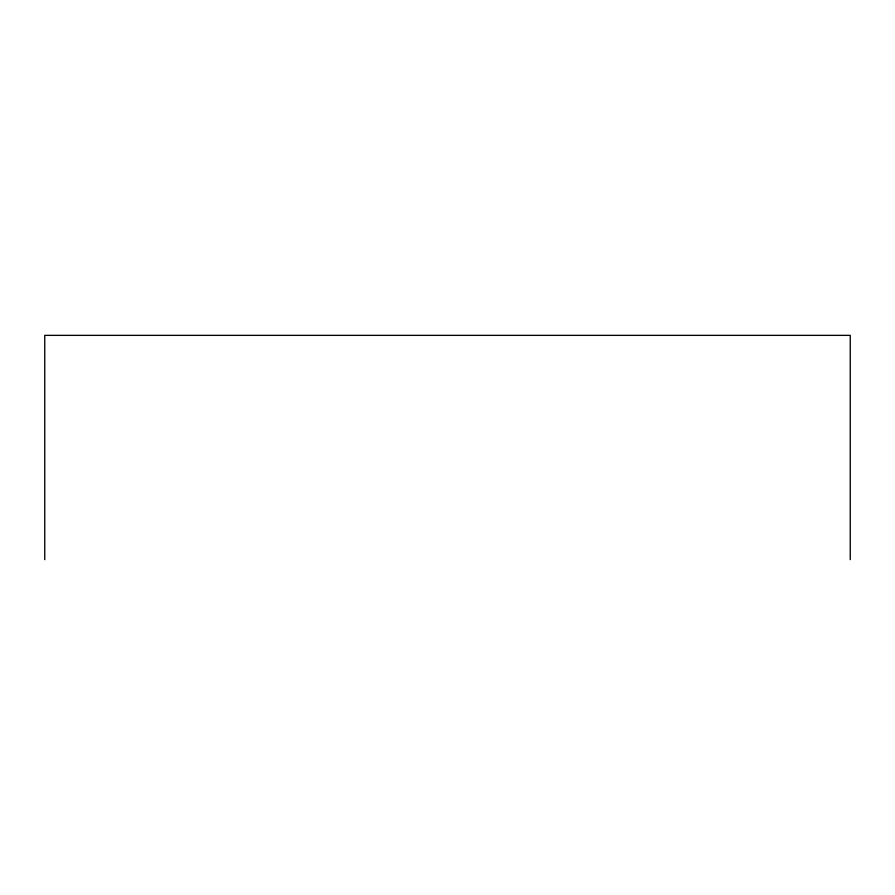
<?xml version="1.0" encoding="UTF-8"?>
<svg xmlns="http://www.w3.org/2000/svg" width="895" height="895" viewBox="0 0 895 895"><rect width="100%" height="100%" fill="white"/><g stroke="black" fill="none" stroke-linecap="round" stroke-linejoin="round"><path stroke-width="1.34" d="M850.25 559.644L850.25 335.356L44.75 335.356L44.75 559.644"/></g></svg>
